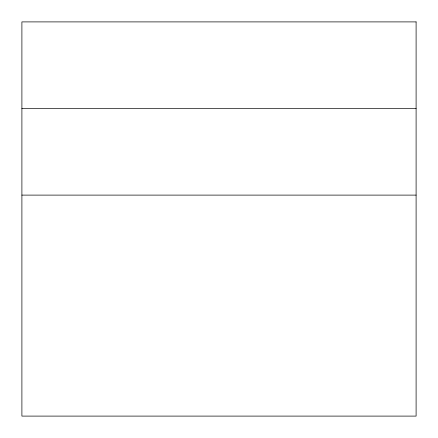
<?xml version="1.0" encoding="UTF-8"?>
<svg xmlns="http://www.w3.org/2000/svg" width="438" height="438" viewBox="0 0 438 438"><rect width="100%" height="100%" fill="white"/><g stroke="black" fill="none" stroke-linecap="round" stroke-linejoin="round"><path stroke-width="0.66" d="M21.9 108.504L416.1 108.504M21.9 195.107L416.1 195.107M416.1 21.9L21.9 21.9L21.9 416.1L416.1 416.1L416.1 21.9"/></g></svg>
